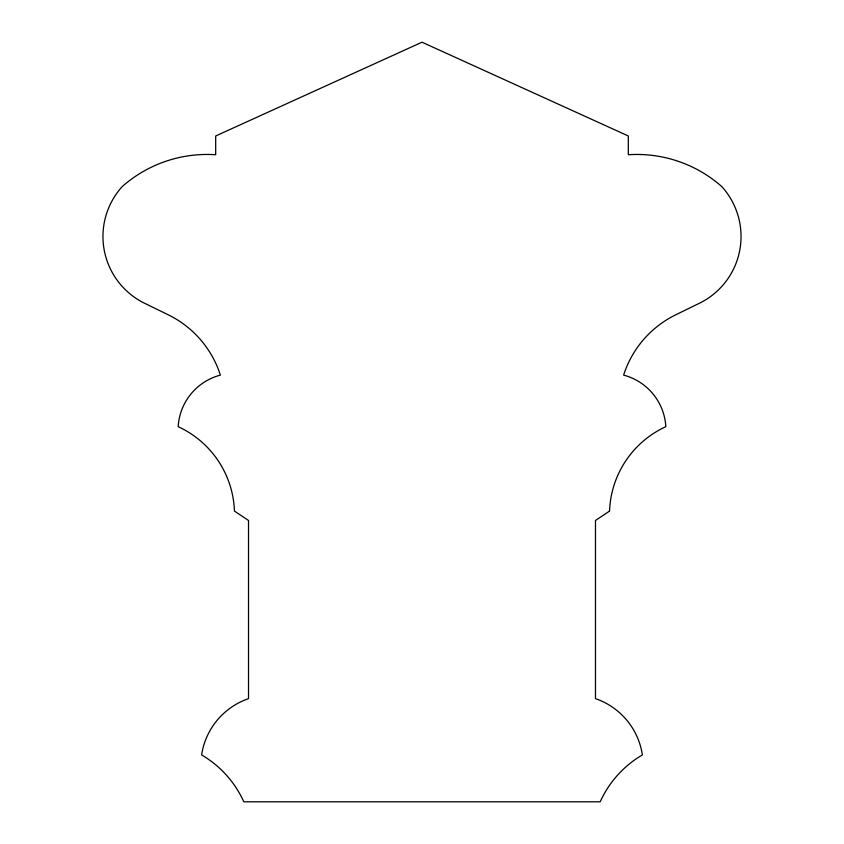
<?xml version="1.0" encoding="UTF-8"?>
<svg xmlns="http://www.w3.org/2000/svg" width="844" height="844" viewBox="0 0 844 844"><rect width="100%" height="100%" fill="white"/><g stroke="black" fill="none" stroke-linecap="round" stroke-linejoin="round"><path stroke-width="1.27" d="M609.558 511.084L595.484 520.463L595.484 698.642A70.569 70.569 0 0 1 642.379 754.916A104.023 104.023 0 0 0 600.179 801.8L243.821 801.8A104.023 104.023 0 0 0 201.621 754.916A70.569 70.569 0 0 1 248.516 698.642L248.516 520.463L234.442 511.084A96.606 96.606 0 0 0 178.179 426.684A56.654 56.654 0 0 1 220.379 375.116A101.523 101.523 0 0 0 168.178 314.77L146.255 304.072A74.367 74.367 0 0 1 122.211 186.577A128.288 128.288 0 0 1 215.684 154.737L215.684 135.979L422 42.2L628.316 135.979L628.316 154.737A128.288 128.288 0 0 1 721.789 186.577A74.367 74.367 0 0 1 697.745 304.072L675.822 314.77A101.523 101.523 0 0 0 623.621 375.116A56.654 56.654 0 0 1 665.821 426.684A96.606 96.606 0 0 0 609.558 511.084"/></g></svg>
